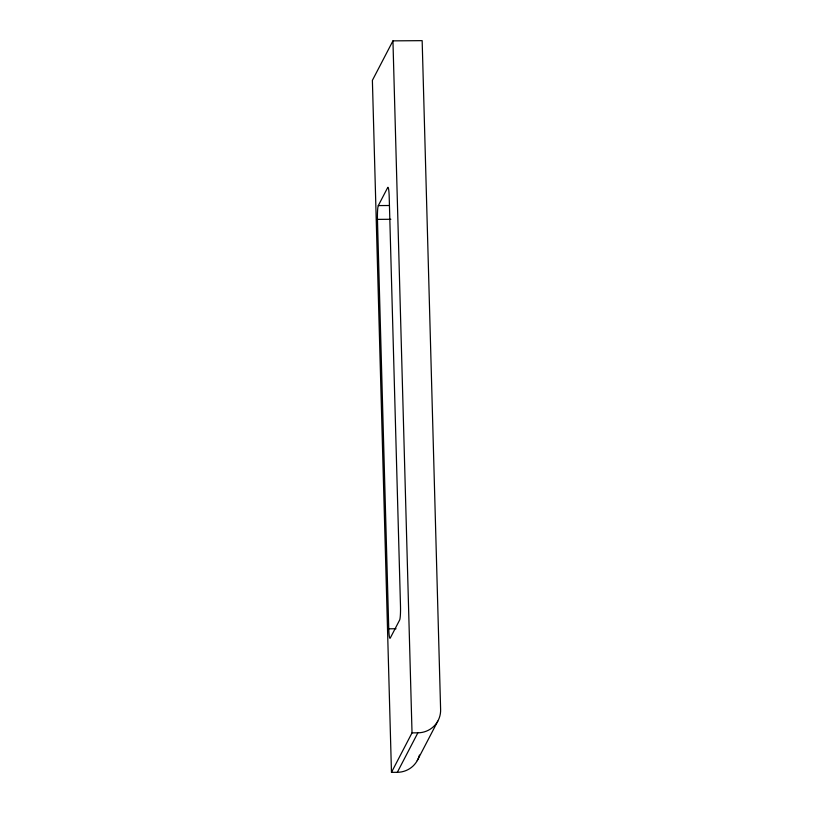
<?xml version="1.0" encoding="UTF-8"?>
<svg xmlns="http://www.w3.org/2000/svg" width="813" height="813" viewBox="0 0 813 813"><rect width="100%" height="100%" fill="white"/><g stroke="black" fill="none" stroke-linecap="round" stroke-linejoin="round"><path stroke-width="1.22" d="M397.323 772.309L417.872 732.818A23.506 22.947 27.5 0 0 440.616 709.576L422.16 40.65L392.943 40.863L372.384 80.355L391.47 772.35L397.323 772.309A23.506 22.947 27.5 0 0 419.427 755.043M378.309 205.587L387.71 187.539A11.748 1.209 89.6 0 1 389.203 196.817L400.494 606.244A11.748 1.209 89.6 0 1 399.64 620.034L390.24 638.083A11.748 1.209 89.6 0 1 388.756 628.815L377.456 219.378A11.748 1.209 89.6 0 1 378.309 205.587L389.275 205.506M391.47 772.35L412.028 732.869L392.943 40.863M417.242 760.622L437.801 721.141M377.456 219.378L390.85 219.276M388.756 628.815L396.053 628.754M412.028 732.869L417.872 732.818"/></g></svg>
